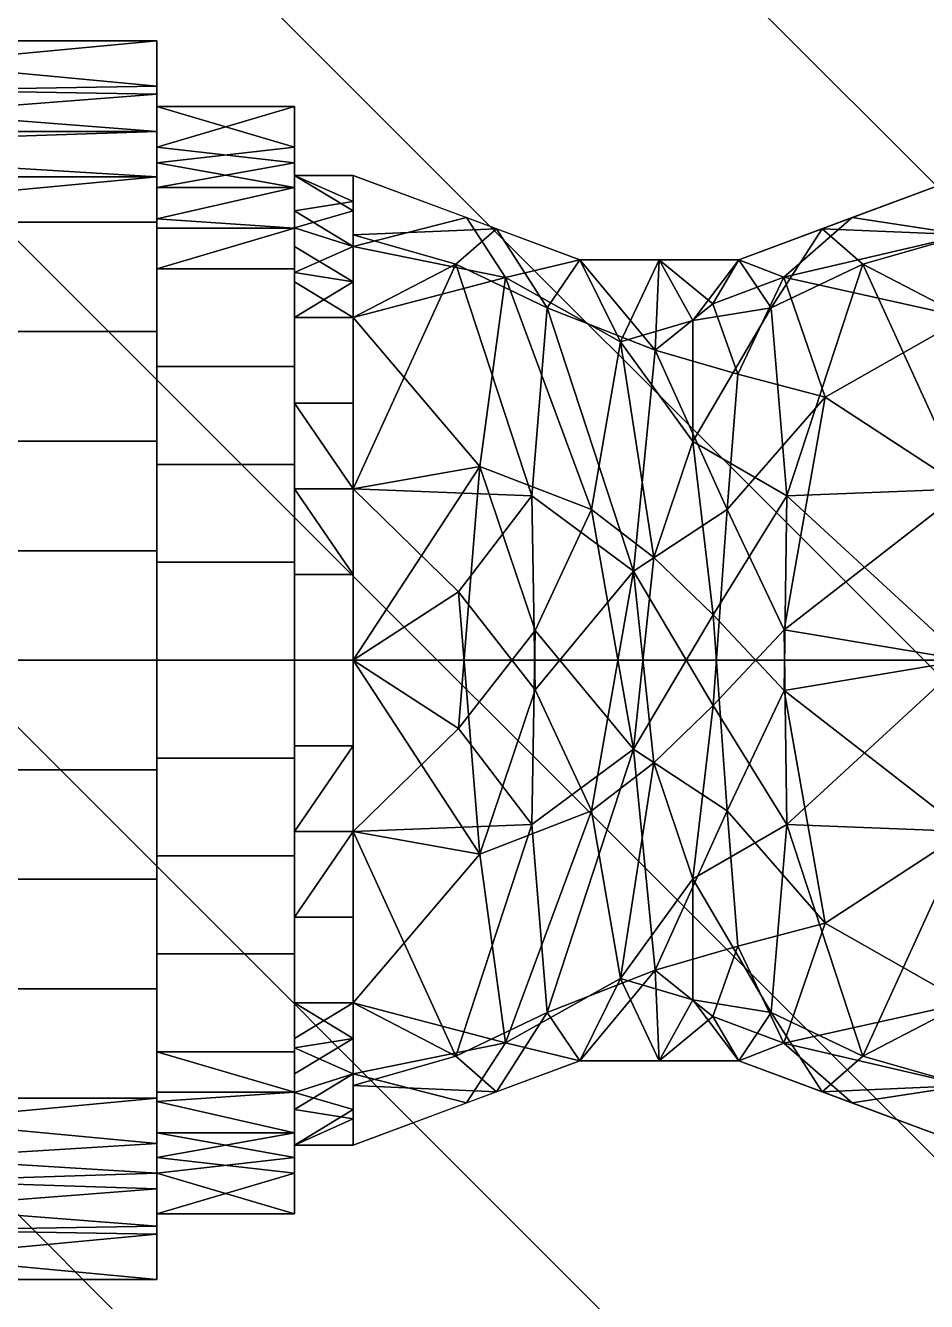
# Model space of a CAD drawing. Header units: millimetres. Extents: x 0 to 3205, y -1375 to 0.
# Drawn here: x 2666.59 to 2692.76, y -398.63 to -361.56 of the extents above; entities that cross this region are included whole.
import ezdxf

# ---------------------------------------------------------------- set-up
doc = ezdxf.new("R2010")
doc.units = ezdxf.units.MM
doc.layers.add('IQ_200_3D', color=1, linetype='Continuous')
doc.layers.add('IQ_204_3D', color=7, linetype='Continuous')
doc.layers.add('IQ_CON_HOTWATER_INT', color=7, linetype='Continuous', lineweight=25)

# ---------------------------------------------------------------- blocks, each defined once
blk = doc.blocks.new('*X5')
at = {"color": 0}
for p, q in [((135.0083, 2205.417), (145.2034, 2215.6121)), ((135.5638, 2204.5583), (146.0621, 2215.0566)), ((136.217, 2203.7972), (146.8232, 2214.4034)), ((136.9649, 2203.1309), (147.4895, 2213.6555)), ((137.8098, 2202.5616), (148.0588, 2212.8106)), ((138.7599, 2202.0975), (148.5229, 2211.8605)), ((139.8321, 2201.7554), (148.865, 2210.7883)), ((141.0597, 2201.5689), (149.0515, 2209.5607)), ((142.5168, 2201.6117), (149.0087, 2208.1036)), ((144.4437, 2202.1245), (148.4959, 2206.1767))]:
    blk.add_line(p, q, dxfattribs=at)
blk = doc.blocks.new('hotwater')
blk.add_circle((0, 0), 3)
at = {"extrusion": (0, -1, 0)}
blk.add_circle((0, 0), 3, dxfattribs=at)
at = {"xscale": 0.4000000000000909, "yscale": 0.4000000000000909, "zscale": 0.4000000000000909}
blk.add_blockref('*X5', (-56.6275, -883.6206), dxfattribs=at)
at = {"extrusion": (0, -1, 0), "xscale": 0.4000000000000909, "yscale": 0.4000000000000909, "zscale": 0.4000000000000909}
blk.add_blockref('*X5', (-56.6275, -883.6206), dxfattribs=at)

msp = doc.modelspace()

# ---------------------------------------------------------------- linework, layer by layer
at = {"layer": 'IQ_200_3D'}
for points in [[(3200, -50, 2020), (2640, -50, 2020), (2640, -782.5, 2020), (3200, -782.5, 2020)], [(3200, -782.5, 1493), (2640, -782.5, 1493), (2640, -50, 1493), (3200, -50, 1493)], [(3195, -782.5, 658), (2645, -782.5, 658), (2645, -50, 658), (3195, -50, 658)], [(3195, -50, 1493), (2645, -50, 1493), (2645, -782.5, 1493), (3195, -782.5, 1493)], [(3195, -757.5, 1443), (2645, -757.5, 1443), (2645, -117.5, 1443), (3195, -117.5, 1443)], [(3195, -117.5, 708), (2645, -117.5, 708), (2645, -757.5, 708), (3195, -757.5, 708)]]:
    msp.add_3dface(points, dxfattribs=at)

# ---------------------------------------------------------------- block references
at = {"layer": 'IQ_CON_HOTWATER_INT', "xscale": -25, "yscale": 25, "zscale": 25}
msp.add_blockref('hotwater', (2720, -380), dxfattribs=at)

# ---------------------------------------------------------------- meshes
at = {"layer": 'IQ_204_3D'}
mesh = msp.add_polyface(dxfattribs=at)
corners = [(2675, -192.644, 870.68), (2675, -192.723, 871.28), (2675, -192.954, 871.84), (2675, -193.323, 872.32), (2675, -193.804, 872.689), (2675, -194.363, 872.921), (2675, -194.964, 873), (2675, -222.644, 873), (2675, -222.644, 875), (2675, -194.964, 875), (2675, -193.846, 874.853), (2675, -192.804, 874.421), (2675, -191.909, 873.735), (2675, -191.222, 872.84), (2675, -190.791, 871.798), (2675, -190.644, 870.68), (2675, -190.644, 858), (2675, -192.644, 858), (2675, -702.356, 870.68), (2675, -702.356, 858), (2675, -704.356, 858), (2675, -704.356, 870.68), (2675, -704.209, 871.798), (2675, -703.778, 872.84), (2675, -703.091, 873.735), (2675, -702.196, 874.421), (2675, -701.154, 874.853), (2675, -700.036, 875), (2675, -672.356, 875), (2675, -672.356, 873), (2675, -700.036, 873), (2675, -700.637, 872.921), (2675, -701.196, 872.689), (2675, -701.677, 872.32), (2675, -702.046, 871.84), (2675, -702.277, 871.28)]
mesh.append_faces([[corners[k] for k in face] for face in [(30, 27, 28, 29)]], dxfattribs={"vtx0": -1})
mesh.append_faces([[corners[k] for k in face] for face in [(18, 21, 22, 35), (23, 34, 35, 22), (27, 30, 31), (34, 23, 24)]], dxfattribs={"vtx0": -1, "vtx2": -1})
mesh.append_faces([[corners[k] for k in face] for face in [(13, 14, 1, 2), (2, 3, 12, 13), (14, 15, 0, 1), (3, 4, 11, 12), (5, 6, 9, 10), (4, 5, 10, 11), (33, 34, 24, 25), (32, 33, 25, 26), (31, 32, 26, 27)]], dxfattribs={"vtx1": -1, "vtx3": -1})
mesh.append_faces([[corners[k] for k in face] for face in [(19, 20, 21, 18)]], dxfattribs={"vtx2": -1})
mesh.append_faces([[corners[k] for k in face] for face in [(15, 16, 17, 0), (6, 7, 8, 9)]], dxfattribs={"vtx3": -1})
mesh = msp.add_polyface(dxfattribs=at)
corners = [(2656.405, -398, 185), (2656.405, -392.728, 172.272), (2656.405, -380, 167), (2656.405, -367.272, 172.272), (2656.405, -362, 185), (2670.405, -362, 185), (2670.405, -367.272, 172.272), (2670.405, -380, 167), (2670.405, -392.728, 172.272), (2670.405, -398, 185), (2656.405, -365.099, 177.518), (2670.405, -364.636, 178.636), (2670.405, -365.954, 175.454), (2656.405, -373.636, 169.636), (2670.405, -373.636, 169.636), (2670.405, -376.818, 168.318), (2670.405, -394.901, 177.518), (2656.405, -395.364, 178.636), (2656.405, -394.046, 175.454), (2670.405, -386.364, 169.636), (2656.405, -386.364, 169.636), (2656.405, -383.182, 168.318), (2656.405, -363.55, 181.259), (2670.405, -370.454, 170.954), (2656.405, -370.454, 170.954), (2656.405, -376.818, 168.318), (2670.405, -396.45, 181.259), (2670.405, -389.546, 170.954), (2656.405, -389.546, 170.954), (2670.405, -383.182, 168.318), (2670.405, -363.318, 181.818), (2656.405, -396.682, 181.818)]
mesh.append_faces([[corners[k] for k in face] for face in [(31, 9, 0), (30, 4, 5)]], dxfattribs={"vtx0": -1})
mesh.append_faces([[corners[k] for k in face] for face in [(16, 18, 8), (4, 30, 22), (9, 31, 26)]], dxfattribs={"vtx0": -1, "vtx1": -1})
mesh.append_faces([[corners[k] for k in face] for face in [(3, 12, 6), (10, 11, 12), (8, 18, 1), (17, 16, 26), (16, 17, 18)]], dxfattribs={"vtx0": -1, "vtx2": -1})
mesh.append_faces([[corners[k] for k in face] for face in [(10, 22, 11), (3, 10, 12), (30, 11, 22), (31, 17, 26)]], dxfattribs={"vtx1": -1, "vtx2": -1})
mesh.append_faces([[corners[k] for k in face] for face in [(2, 25, 15, 7), (24, 3, 6, 23), (13, 24, 23, 14), (7, 29, 21, 2), (1, 28, 27, 8), (25, 13, 14, 15), (28, 20, 19, 27), (29, 19, 20, 21)]], dxfattribs={"vtx1": -1, "vtx3": -1})
mesh = msp.add_polyface(dxfattribs=at)
corners = [(2656.405, -362, 185), (2656.405, -367.272, 197.728), (2656.405, -380, 203), (2656.405, -392.728, 197.728), (2656.405, -398, 185), (2670.405, -398, 185), (2670.405, -392.728, 197.728), (2670.405, -380, 203), (2670.405, -367.272, 197.728), (2670.405, -362, 185), (2656.405, -394.901, 192.482), (2670.405, -395.364, 191.364), (2670.405, -394.046, 194.546), (2656.405, -386.364, 200.364), (2670.405, -386.364, 200.364), (2670.405, -383.182, 201.682), (2656.405, -364.636, 191.364), (2670.405, -364.636, 191.364), (2670.405, -363.55, 188.741), (2670.405, -373.636, 200.364), (2656.405, -373.636, 200.364), (2656.405, -376.818, 201.682), (2656.405, -396.45, 188.741), (2670.405, -389.546, 199.046), (2656.405, -389.546, 199.046), (2656.405, -383.182, 201.682), (2656.405, -365.954, 194.546), (2670.405, -365.954, 194.546), (2656.405, -363.318, 188.182), (2670.405, -370.454, 199.046), (2656.405, -370.454, 199.046), (2670.405, -376.818, 201.682), (2670.405, -396.682, 188.182)]
mesh.append_faces([[corners[k] for k in face] for face in [(28, 9, 0), (32, 4, 5)]], dxfattribs={"vtx0": -1})
mesh.append_faces([[corners[k] for k in face] for face in [(9, 28, 18), (18, 16, 17), (4, 32, 22)]], dxfattribs={"vtx0": -1, "vtx1": -1})
mesh.append_faces([[corners[k] for k in face] for face in [(3, 12, 6), (10, 11, 12)]], dxfattribs={"vtx0": -1, "vtx2": -1})
mesh.append_faces([[corners[k] for k in face] for face in [(10, 22, 11), (3, 10, 12), (28, 16, 18), (32, 11, 22)]], dxfattribs={"vtx1": -1, "vtx2": -1})
mesh.append_faces([[corners[k] for k in face] for face in [(15, 7, 2, 25), (24, 3, 6, 23), (13, 24, 23, 14), (7, 31, 21, 2), (19, 29, 30, 20), (8, 27, 26, 1), (27, 17, 16, 26), (1, 30, 29, 8), (25, 13, 14, 15), (31, 19, 20, 21)]], dxfattribs={"vtx1": -1, "vtx3": -1})
mesh = msp.add_polyface(dxfattribs=at)
corners = [(2670.405, -398, 185), (2670.405, -392.728, 172.272), (2670.405, -380, 167), (2670.405, -367.272, 172.272), (2670.405, -362, 185), (2670.405, -363.912, 185), (2670.405, -368.624, 173.624), (2670.405, -380, 168.912), (2670.405, -391.376, 173.624), (2670.405, -396.088, 185)]
mesh.append_faces([[corners[k] for k in face] for face in [(8, 1, 2, 7)]], dxfattribs={"vtx0": -1, "vtx2": -1})
mesh.append_faces([[corners[k] for k in face] for face in [(2, 3, 6, 7)]], dxfattribs={"vtx1": -1, "vtx3": -1})
mesh.append_faces([[corners[k] for k in face] for face in [(9, 0, 1, 8)]], dxfattribs={"vtx2": -1})
mesh.append_faces([[corners[k] for k in face] for face in [(3, 4, 5, 6)]], dxfattribs={"vtx3": -1})
mesh = msp.add_polyface(dxfattribs=at)
corners = [(2670.405, -362, 185), (2670.405, -367.272, 197.728), (2670.405, -380, 203), (2670.405, -392.728, 197.728), (2670.405, -398, 185), (2670.405, -396.088, 185), (2670.405, -391.376, 196.376), (2670.405, -380, 201.088), (2670.405, -368.624, 196.376), (2670.405, -363.912, 185)]
mesh.append_faces([[corners[k] for k in face] for face in [(1, 8, 9, 0)]], dxfattribs={"vtx0": -1})
mesh.append_faces([[corners[k] for k in face] for face in [(8, 1, 2, 7)]], dxfattribs={"vtx0": -1, "vtx2": -1})
mesh.append_faces([[corners[k] for k in face] for face in [(6, 7, 2, 3)]], dxfattribs={"vtx1": -1, "vtx3": -1})
mesh.append_faces([[corners[k] for k in face] for face in [(3, 4, 5, 6)]], dxfattribs={"vtx3": -1})
mesh = msp.add_polyface(dxfattribs=at)
corners = [(2670.405, -396.088, 185), (2670.405, -391.376, 173.624), (2670.405, -380, 168.912), (2670.405, -368.624, 173.624), (2670.405, -363.912, 185), (2674.405, -363.912, 185), (2674.405, -368.624, 173.624), (2674.405, -380, 168.912), (2674.405, -391.376, 173.624), (2674.405, -396.088, 185), (2670.405, -367.177, 177.119), (2674.405, -366.268, 179.312), (2674.405, -367.446, 176.468), (2670.405, -374.312, 171.268), (2674.405, -374.312, 171.268), (2674.405, -377.156, 170.09), (2670.405, -393.732, 179.312), (2674.405, -393.732, 179.312), (2674.405, -394.455, 181.06), (2674.405, -385.688, 171.268), (2670.405, -385.688, 171.268), (2670.405, -382.844, 170.09), (2670.405, -365.545, 181.06), (2674.405, -371.468, 172.446), (2670.405, -371.468, 172.446), (2670.405, -377.156, 170.09), (2670.405, -392.554, 176.468), (2674.405, -392.554, 176.468), (2670.405, -394.91, 182.156), (2674.405, -388.532, 172.446), (2670.405, -388.532, 172.446), (2674.405, -382.844, 170.09), (2674.405, -365.09, 182.156)]
mesh.append_faces([[corners[k] for k in face] for face in [(28, 9, 0), (32, 4, 5)]], dxfattribs={"vtx0": -1})
mesh.append_faces([[corners[k] for k in face] for face in [(4, 32, 22), (9, 28, 18), (18, 16, 17)]], dxfattribs={"vtx0": -1, "vtx1": -1})
mesh.append_faces([[corners[k] for k in face] for face in [(3, 12, 6), (10, 11, 12), (11, 10, 22)]], dxfattribs={"vtx0": -1, "vtx2": -1})
mesh.append_faces([[corners[k] for k in face] for face in [(3, 10, 12), (28, 16, 18), (32, 11, 22)]], dxfattribs={"vtx1": -1, "vtx2": -1})
mesh.append_faces([[corners[k] for k in face] for face in [(15, 7, 2, 25), (24, 3, 6, 23), (13, 24, 23, 14), (7, 31, 21, 2), (19, 29, 30, 20), (8, 27, 26, 1), (27, 17, 16, 26), (1, 30, 29, 8), (25, 13, 14, 15), (31, 19, 20, 21)]], dxfattribs={"vtx1": -1, "vtx3": -1})
mesh = msp.add_polyface(dxfattribs=at)
corners = [(2670.405, -363.912, 185), (2670.405, -368.624, 196.376), (2670.405, -380, 201.088), (2670.405, -391.376, 196.376), (2670.405, -396.088, 185), (2674.405, -396.088, 185), (2674.405, -391.376, 196.376), (2674.405, -380, 201.088), (2674.405, -368.624, 196.376), (2674.405, -363.912, 185), (2670.405, -392.823, 192.881), (2674.405, -393.732, 190.688), (2674.405, -392.554, 193.532), (2670.405, -385.688, 198.732), (2674.405, -385.688, 198.732), (2674.405, -382.844, 199.91), (2670.405, -366.268, 190.688), (2674.405, -366.268, 190.688), (2674.405, -365.545, 188.94), (2674.405, -374.312, 198.732), (2670.405, -374.312, 198.732), (2670.405, -377.156, 199.91), (2670.405, -394.455, 188.94), (2674.405, -388.532, 197.554), (2670.405, -388.532, 197.554), (2670.405, -382.844, 199.91), (2670.405, -367.446, 193.532), (2674.405, -367.446, 193.532), (2670.405, -365.09, 187.844), (2674.405, -371.468, 197.554), (2670.405, -371.468, 197.554), (2674.405, -377.156, 199.91), (2674.405, -394.91, 187.844)]
mesh.append_faces([[corners[k] for k in face] for face in [(28, 9, 0), (32, 4, 5)]], dxfattribs={"vtx0": -1})
mesh.append_faces([[corners[k] for k in face] for face in [(4, 32, 22), (9, 28, 18), (18, 16, 17)]], dxfattribs={"vtx0": -1, "vtx1": -1})
mesh.append_faces([[corners[k] for k in face] for face in [(3, 12, 6), (10, 11, 12), (11, 10, 22)]], dxfattribs={"vtx0": -1, "vtx2": -1})
mesh.append_faces([[corners[k] for k in face] for face in [(3, 10, 12), (28, 16, 18), (32, 11, 22)]], dxfattribs={"vtx1": -1, "vtx2": -1})
mesh.append_faces([[corners[k] for k in face] for face in [(15, 7, 2, 25), (24, 3, 6, 23), (13, 24, 23, 14), (7, 31, 21, 2), (19, 29, 30, 20), (8, 27, 26, 1), (27, 17, 16, 26), (1, 30, 29, 8), (25, 13, 14, 15), (31, 19, 20, 21)]], dxfattribs={"vtx1": -1, "vtx3": -1})
mesh = msp.add_polyface(dxfattribs=at)
corners = [(2674.405, -396.088, 185), (2674.405, -391.376, 173.624), (2674.405, -380, 168.912), (2674.405, -368.624, 173.624), (2674.405, -363.912, 185), (2674.405, -365.912, 185), (2674.405, -370.039, 175.039), (2674.405, -380, 170.912), (2674.405, -389.961, 175.039), (2674.405, -394.088, 185)]
mesh.append_faces([[corners[k] for k in face] for face in [(8, 1, 2, 7)]], dxfattribs={"vtx0": -1, "vtx2": -1})
mesh.append_faces([[corners[k] for k in face] for face in [(2, 3, 6, 7)]], dxfattribs={"vtx1": -1, "vtx3": -1})
mesh.append_faces([[corners[k] for k in face] for face in [(9, 0, 1, 8)]], dxfattribs={"vtx2": -1})
mesh.append_faces([[corners[k] for k in face] for face in [(3, 4, 5, 6)]], dxfattribs={"vtx3": -1})
mesh = msp.add_polyface(dxfattribs=at)
corners = [(2674.405, -363.912, 185), (2674.405, -368.624, 196.376), (2674.405, -380, 201.088), (2674.405, -391.376, 196.376), (2674.405, -396.088, 185), (2674.405, -394.088, 185), (2674.405, -389.961, 194.961), (2674.405, -380, 199.088), (2674.405, -370.039, 194.961), (2674.405, -365.912, 185)]
mesh.append_faces([[corners[k] for k in face] for face in [(1, 8, 9, 0)]], dxfattribs={"vtx0": -1})
mesh.append_faces([[corners[k] for k in face] for face in [(8, 1, 2, 7)]], dxfattribs={"vtx0": -1, "vtx2": -1})
mesh.append_faces([[corners[k] for k in face] for face in [(6, 7, 2, 3)]], dxfattribs={"vtx1": -1, "vtx3": -1})
mesh.append_faces([[corners[k] for k in face] for face in [(3, 4, 5, 6)]], dxfattribs={"vtx3": -1})
mesh = msp.add_polyface(dxfattribs=at)
corners = [(2674.405, -394.088, 185), (2674.405, -389.961, 175.039), (2674.405, -380, 170.912), (2674.405, -370.039, 175.039), (2674.405, -365.912, 185), (2676.105, -365.912, 185), (2676.105, -370.039, 175.039), (2676.105, -380, 170.912), (2676.105, -389.961, 175.039), (2676.105, -394.088, 185), (2674.405, -367.44, 181.313), (2676.105, -367.976, 180.019), (2676.105, -369.007, 177.529), (2674.405, -375.019, 172.976), (2676.105, -375.019, 172.976), (2676.105, -377.51, 171.944), (2674.405, -392.024, 180.019), (2676.105, -392.024, 180.019), (2676.105, -393.324, 183.156), (2676.105, -384.981, 172.976), (2674.405, -384.981, 172.976), (2674.405, -382.49, 171.944), (2676.105, -366.944, 182.51), (2674.405, -368.739, 178.176), (2676.105, -372.529, 174.007), (2674.405, -372.529, 174.007), (2674.405, -377.51, 171.944), (2674.405, -390.993, 177.529), (2676.105, -390.993, 177.529), (2674.405, -393.056, 182.51), (2676.105, -387.471, 174.007), (2674.405, -387.471, 174.007), (2676.105, -382.49, 171.944)]
mesh.append_faces([[corners[k] for k in face] for face in [(22, 4, 5)]], dxfattribs={"vtx0": -1})
mesh.append_faces([[corners[k] for k in face] for face in [(10, 11, 23), (6, 3, 12), (4, 22, 10), (12, 23, 11), (18, 29, 17)]], dxfattribs={"vtx0": -1, "vtx1": -1})
mesh.append_faces([[corners[k] for k in face] for face in [(17, 29, 16, 28), (27, 8, 28, 16), (12, 3, 23), (19, 31, 20, 32), (18, 0, 29), (31, 19, 30), (32, 20, 21)]], dxfattribs={"vtx0": -1, "vtx2": -1})
mesh.append_faces([[corners[k] for k in face] for face in [(9, 0, 18)]], dxfattribs={"vtx1": -1})
mesh.append_faces([[corners[k] for k in face] for face in [(22, 11, 10), (27, 1, 8)]], dxfattribs={"vtx1": -1, "vtx2": -1})
mesh.append_faces([[corners[k] for k in face] for face in [(15, 7, 2, 26), (13, 25, 24, 14), (7, 32, 21, 2), (1, 31, 30, 8), (25, 3, 6, 24), (26, 13, 14, 15)]], dxfattribs={"vtx1": -1, "vtx3": -1})
mesh = msp.add_polyface(dxfattribs=at)
corners = [(2674.405, -365.912, 185), (2674.405, -370.039, 194.961), (2674.405, -380, 199.088), (2674.405, -389.961, 194.961), (2674.405, -394.088, 185), (2676.105, -394.088, 185), (2676.105, -389.961, 194.961), (2676.105, -380, 199.088), (2676.105, -370.039, 194.961), (2676.105, -365.912, 185), (2674.405, -392.56, 188.687), (2676.105, -392.024, 189.981), (2676.105, -390.993, 192.471), (2674.405, -384.981, 197.024), (2676.105, -384.981, 197.024), (2676.105, -382.49, 198.056), (2674.405, -367.976, 189.981), (2676.105, -367.976, 189.981), (2676.105, -366.676, 186.844), (2676.105, -375.019, 197.024), (2674.405, -375.019, 197.024), (2674.405, -377.51, 198.056), (2676.105, -393.056, 187.49), (2674.405, -391.261, 191.824), (2676.105, -387.471, 195.993), (2674.405, -387.471, 195.993), (2674.405, -382.49, 198.056), (2674.405, -369.007, 192.471), (2676.105, -369.007, 192.471), (2674.405, -366.944, 187.49), (2676.105, -372.529, 195.993), (2674.405, -372.529, 195.993), (2676.105, -377.51, 198.056)]
mesh.append_faces([[corners[k] for k in face] for face in [(22, 4, 5)]], dxfattribs={"vtx0": -1})
mesh.append_faces([[corners[k] for k in face] for face in [(10, 11, 23), (6, 3, 12), (4, 22, 10), (18, 29, 17), (12, 23, 11)]], dxfattribs={"vtx0": -1, "vtx1": -1})
mesh.append_faces([[corners[k] for k in face] for face in [(17, 29, 16, 28), (12, 3, 23), (27, 8, 28, 16), (19, 31, 20, 32), (18, 0, 29), (31, 19, 30), (32, 20, 21)]], dxfattribs={"vtx0": -1, "vtx2": -1})
mesh.append_faces([[corners[k] for k in face] for face in [(9, 0, 18)]], dxfattribs={"vtx1": -1})
mesh.append_faces([[corners[k] for k in face] for face in [(22, 11, 10), (27, 1, 8)]], dxfattribs={"vtx1": -1, "vtx2": -1})
mesh.append_faces([[corners[k] for k in face] for face in [(15, 7, 2, 26), (25, 3, 6, 24), (13, 25, 24, 14), (7, 32, 21, 2), (1, 31, 30, 8), (26, 13, 14, 15)]], dxfattribs={"vtx1": -1, "vtx3": -1})
mesh = msp.add_polyface(dxfattribs=at)
corners = [(2676.105, -394.088, 185), (2676.105, -389.961, 175.039), (2676.105, -380, 170.912), (2676.105, -370.039, 175.039), (2676.105, -365.912, 185), (2682.694, -368.363, 185), (2687.306, -368.363, 185), (2693.894, -365.912, 185), (2693.894, -370.039, 175.039), (2693.894, -380, 170.912), (2693.894, -389.961, 175.039), (2693.894, -394.088, 185), (2687.306, -391.637, 185), (2682.694, -391.637, 185), (2683.028, -375.621, 174.428), (2686.971, -384.379, 174.428), (2681.296, -384.778, 173.464), (2688.703, -375.222, 173.464), (2689.729, -367.462, 185), (2688.252, -369.76, 178.341), (2685, -368.363, 185), (2683.877, -370.751, 179.001), (2680.531, -368.883, 178.426), (2685.969, -373.646, 176.062), (2679.785, -374.368, 172.975), (2693.894, -367.642, 180.824), (2690.914, -368.491, 177.827), (2686.56, -378.685, 173.854), (2684.252, -382.589, 174.418), (2684.883, -389.007, 179.072), (2688.622, -380.878, 172.592), (2689.816, -387.638, 174.367), (2690.6, -392.862, 185), (2688.613, -391.13, 179.458), (2693.894, -392.358, 180.824), (2680.271, -392.538, 185), (2681.747, -390.24, 178.341), (2676.105, -392.358, 180.824), (2679.085, -391.509, 177.827), (2684.843, -377.02, 174.635), (2685.972, -370.127, 180.224), (2686.556, -390.353, 180.672), (2685, -391.637, 185), (2687.282, -388.312, 176.875), (2676.105, -384.981, 172.976), (2693.894, -375.019, 172.976), (2676.105, -367.976, 180.019), (2679.399, -367.138, 185), (2681.393, -379.138, 172.6), (2679.17, -381.986, 171.617), (2676.105, -375.019, 172.976), (2693.894, -384.981, 172.976)]
mesh.append_faces([[corners[k] for k in face] for face in [(35, 36, 13), (2, 49, 44), (12, 33, 32), (34, 33, 10), (6, 40, 20), (51, 30, 9)]], dxfattribs={"vtx0": -1, "vtx1": -1})
mesh.append_faces([[corners[k] for k in face] for face in [(17, 19, 26), (24, 3, 22), (6, 19, 40), (5, 21, 22), (17, 23, 19), (36, 29, 13), (27, 30, 15), (14, 24, 22), (30, 31, 15), (23, 40, 19), (33, 34, 32), (38, 44, 16), (36, 28, 29), (27, 39, 23), (25, 26, 18), (23, 21, 40), (39, 28, 14), (14, 22, 21), (27, 23, 17), (21, 23, 39), (48, 24, 14), (18, 26, 19), (30, 27, 17), (27, 15, 28), (28, 15, 29), (28, 16, 48), (43, 31, 33), (41, 42, 29), (26, 45, 17), (30, 51, 31), (10, 33, 31), (41, 43, 33), (41, 33, 12), (16, 36, 38), (37, 38, 35), (36, 16, 28), (35, 38, 36), (28, 39, 27), (21, 39, 14), (21, 20, 40), (43, 29, 15), (29, 43, 41), (31, 43, 15), (24, 48, 49), (17, 9, 30), (46, 47, 22), (28, 48, 14), (49, 48, 16), (44, 49, 16), (2, 24, 49)]], dxfattribs={"vtx0": -1, "vtx1": -1, "vtx2": -1})
mesh.append_faces([[corners[k] for k in face] for face in [(22, 47, 5), (24, 2, 50), (26, 25, 8), (38, 37, 1), (41, 12, 42), (22, 3, 46)]], dxfattribs={"vtx0": -1, "vtx2": -1})
mesh.append_faces([[corners[k] for k in face] for face in [(45, 9, 17), (5, 20, 21), (6, 18, 19), (8, 45, 26), (1, 44, 38), (42, 13, 29), (50, 3, 24), (51, 10, 31)]], dxfattribs={"vtx1": -1, "vtx2": -1})
mesh.append_faces([[corners[k] for k in face] for face in [(35, 0, 37), (18, 7, 25), (46, 4, 47), (34, 11, 32)]], dxfattribs={"vtx2": -1})
mesh = msp.add_polyface(dxfattribs=at)
corners = [(2676.105, -365.912, 185), (2676.105, -370.039, 194.961), (2676.105, -380, 199.088), (2676.105, -389.961, 194.961), (2676.105, -394.088, 185), (2682.694, -391.637, 185), (2687.306, -391.637, 185), (2693.894, -394.088, 185), (2693.894, -389.961, 194.961), (2693.894, -380, 199.088), (2693.894, -370.039, 194.961), (2693.894, -365.912, 185), (2687.306, -368.363, 185), (2682.694, -368.363, 185), (2683.028, -384.379, 195.572), (2686.971, -375.621, 195.572), (2681.296, -375.222, 196.536), (2688.703, -384.778, 196.536), (2689.729, -392.538, 185), (2688.252, -390.24, 191.659), (2685, -391.637, 185), (2683.877, -389.249, 190.999), (2680.531, -391.117, 191.574), (2685.969, -386.354, 193.938), (2679.785, -385.632, 197.025), (2693.894, -392.358, 189.176), (2690.914, -391.509, 192.173), (2686.56, -381.315, 196.146), (2684.252, -377.411, 195.582), (2684.883, -370.993, 190.928), (2688.622, -379.122, 197.408), (2689.816, -372.362, 195.633), (2690.6, -367.138, 185), (2688.613, -368.87, 190.542), (2693.894, -367.642, 189.176), (2680.271, -367.462, 185), (2681.747, -369.76, 191.659), (2676.105, -367.642, 189.176), (2679.085, -368.491, 192.173), (2684.843, -382.98, 195.365), (2685.972, -389.873, 189.776), (2686.556, -369.647, 189.328), (2685, -368.363, 185), (2687.282, -371.688, 193.125), (2676.105, -375.019, 197.024), (2693.894, -384.981, 197.024), (2676.105, -392.024, 189.981), (2679.399, -392.862, 185), (2681.393, -380.862, 197.4), (2679.17, -378.014, 198.383), (2676.105, -384.981, 197.024), (2693.894, -375.019, 197.024)]
mesh.append_faces([[corners[k] for k in face] for face in [(35, 36, 13), (2, 49, 44), (12, 33, 32), (34, 33, 10), (6, 40, 20), (51, 30, 9)]], dxfattribs={"vtx0": -1, "vtx1": -1})
mesh.append_faces([[corners[k] for k in face] for face in [(17, 19, 26), (24, 3, 22), (6, 19, 40), (5, 21, 22), (17, 23, 19), (36, 29, 13), (27, 30, 15), (14, 24, 22), (30, 31, 15), (23, 40, 19), (33, 34, 32), (38, 44, 16), (36, 28, 29), (27, 39, 23), (25, 26, 18), (23, 21, 40), (39, 28, 14), (14, 22, 21), (27, 23, 17), (21, 23, 39), (48, 24, 14), (18, 26, 19), (30, 27, 17), (27, 15, 28), (28, 15, 29), (28, 16, 48), (43, 31, 33), (41, 42, 29), (26, 45, 17), (30, 51, 31), (10, 33, 31), (41, 43, 33), (41, 33, 12), (16, 36, 38), (37, 38, 35), (36, 16, 28), (35, 38, 36), (28, 39, 27), (21, 39, 14), (21, 20, 40), (43, 29, 15), (29, 43, 41), (31, 43, 15), (24, 48, 49), (17, 9, 30), (46, 47, 22), (28, 48, 14), (49, 48, 16), (44, 49, 16), (2, 24, 49)]], dxfattribs={"vtx0": -1, "vtx1": -1, "vtx2": -1})
mesh.append_faces([[corners[k] for k in face] for face in [(22, 47, 5), (24, 2, 50), (26, 25, 8), (38, 37, 1), (41, 12, 42), (22, 3, 46)]], dxfattribs={"vtx0": -1, "vtx2": -1})
mesh.append_faces([[corners[k] for k in face] for face in [(45, 9, 17), (5, 20, 21), (6, 18, 19), (8, 45, 26), (1, 44, 38), (42, 13, 29), (50, 3, 24), (51, 10, 31)]], dxfattribs={"vtx1": -1, "vtx2": -1})
mesh.append_faces([[corners[k] for k in face] for face in [(35, 0, 37), (18, 7, 25), (46, 4, 47), (34, 11, 32)]], dxfattribs={"vtx2": -1})

doc.saveas('drawing.dxf')
